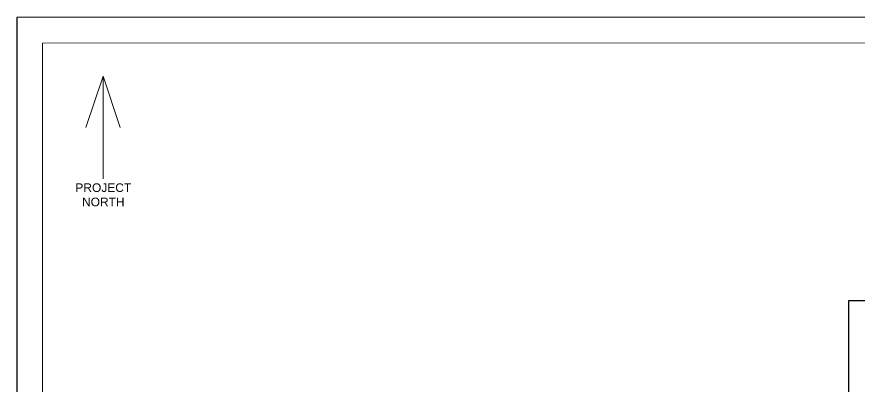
# Model space of a CAD drawing. Header units: inches. Extents: x -467 to 16, y 495 to 1144.
# Drawn here: x -467.1 to -270.4, y 1057.5 to 1143.7 of the extents above; entities that cross this region are included whole.
import ezdxf

# ---------------------------------------------------------------- set-up
doc = ezdxf.new("R2010")
doc.units = ezdxf.units.IN
doc.header["$MEASUREMENT"] = 0
doc.layers.add('00-page-edge', color=7, linetype='Continuous', lineweight=9)
doc.layers.add('A101-Floorplan-1st-floor', color=7, linetype='Continuous', lineweight=9)
doc.styles.get("Standard").update_dxf_attribs({"font": 'Arial.ttf', "height": 3})

# ---------------------------------------------------------------- blocks, each defined once
blk = doc.blocks.new('north-arrow')
at = {"layer": '00-page-edge', "lineweight": 5}
for points in [[(-3.99, -12), (0, 0), (4, -12)], [(0, 0), (0, -12), (0, -24)]]:
    blk.add_lwpolyline(points, dxfattribs=at)

msp = doc.modelspace()

# ---------------------------------------------------------------- linework, layer by layer
at = {"layer": '00-page-edge', "lineweight": -3}
msp.add_lwpolyline([(16, 1143.66138), (-467.13682, 1143.50615), (-467.13682, 495.13682), (16, 495.13682)], close=True, dxfattribs=at)
at = {"layer": '00-page-edge'}
msp.add_lwpolyline([(10, 1137.65946), (-461.13682, 1137.50807), (-461.13682, 566.04956), (10, 566.04956)], close=True, dxfattribs=at)
at = {"layer": 'A101-Floorplan-1st-floor', "lineweight": -3}
for p, q in [((-272.81809, 1039.12479), (-272.81809, 1077.43729)), ((-272.81809, 1077.43729), (-19.38599, 1077.43729))]:
    msp.add_line(p, q, dxfattribs=at)

# ---------------------------------------------------------------- block references
at = {"layer": '00-page-edge', "lineweight": 5}
msp.add_blockref('north-arrow', (-447.01398, 1129.83468), dxfattribs=at)

# ---------------------------------------------------------------- texts
at = {"layer": '00-page-edge', "lineweight": 5, "insert": (-446.94658, 1102.10927), "char_height": 2, "attachment_point": 5}
msp.add_mtext_dynamic_manual_height_columns('PROJECT\\PNORTH', width=33.7721318, gutter_width=2.5, heights=[0], dxfattribs=at)

doc.saveas('drawing.dxf')
